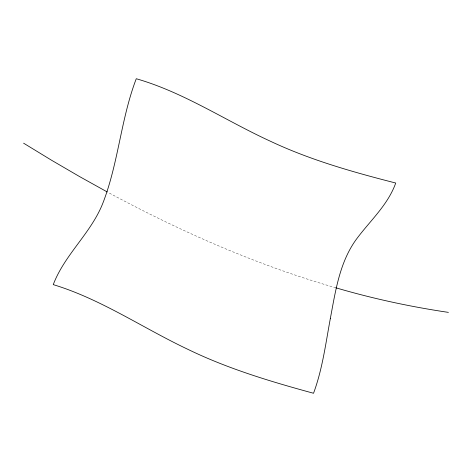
<?xml version="1.0" encoding="UTF-8"?>
<svg xmlns="http://www.w3.org/2000/svg" width="472" height="472" viewBox="0 0 472 472"><rect width="100%" height="100%" fill="white"/><g stroke="black" fill="none" stroke-linecap="round" stroke-linejoin="round"><path stroke-width="0.35" stroke-dasharray="2.36 1.77" d="M335.976 287.832C256.556 265.016 180.546 231.481 107.905 192.31"/><path stroke-width="0.71" d="M448.4 312.375C410.428 306.753 372.815 298.64 335.976 287.832M107.268 191.974L79.585 176.587L51.696 160.327L23.6 143.187M330.3 318.718C325.674 343.734 322.423 369.281 313.532 393.264C270.615 381.565 227.74 368.726 187.626 349.209C142.727 327.969 101.108 299.159 53.253 284.622C64.829 254.148 91.651 232.684 103.226 202.217C118.525 162.268 120.968 118.684 136.266 78.735C183.932 92.418 225.474 120.643 270.232 141.152C310.252 160.032 352.979 172.103 395.731 183.03C387.754 205.373 369.499 221.238 355.87 239.941C339.451 262.922 335.415 291.649 330.3 318.718"/></g></svg>
